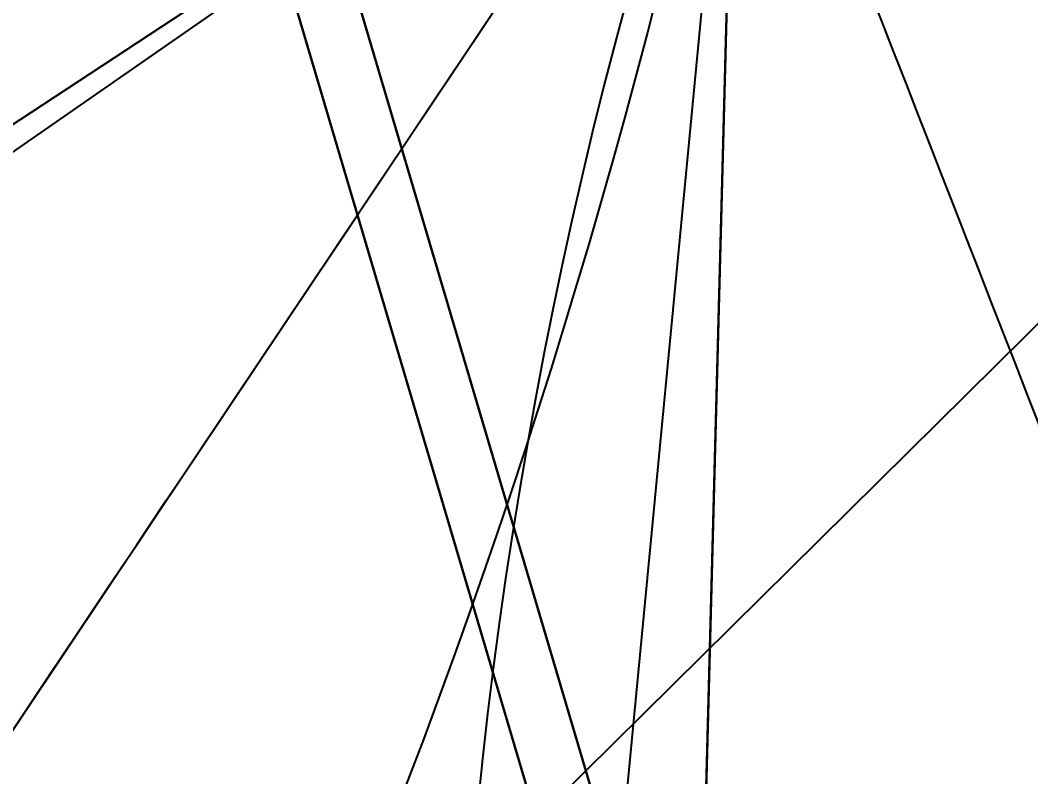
# Model space of a CAD drawing. Header units: inches. Extents: x 23 to 629, y -355 to 51.
# Drawn here: x 65.4119 to 65.5887, y 27.9252 to 28.0575 of the extents above; entities that cross this region are included whole.
import ezdxf

# ---------------------------------------------------------------- set-up
doc = ezdxf.new("R2010")
doc.units = ezdxf.units.IN
doc.header["$MEASUREMENT"] = 0
for name, color, linetype, true_color in [('tree', 1, 'Continuous', 0xff0000), ('tree-summer', 7, 'Continuous', 0x777799), ('TREES', 7, 'Continuous', 0x777799)]:
    doc.layers.add(name, color=color, linetype=linetype, true_color=true_color)
doc.dimstyles.get("Standard").update_dxf_attribs({"dimtxt": 0.18, "dimasz": 0.18, "dimexe": 0.18, "dimexo": 0.0625, "dimgap": 0.09, "dimtad": 0, "dimtih": 1, "dimtoh": 1, "dimdec": 4, "dimzin": 0, "dimdsep": 46, "dimtxsty": 'Standard', "dimcen": 0.09, "dimadec": 0, "dimazin": 0, "dimtfac": 1, "dimtdec": 4, "dimtofl": 0, "dimtmove": 0, "dimatfit": 3, "dimfxl": 1, "dimtolj": 1, "dimtzin": 0, "dimarcsym": 0})

# ---------------------------------------------------------------- blocks, each defined once
blk = doc.blocks.new('Component#46')
at = {"layer": 'tree'}
for p, q in [((9.4165, 9.3867, 12.5733), (5.8391, 7.0367, 12.9464)), ((9.4165, 9.3867, 18.9976), (8.4568, 8.7196, 19.6608)), ((9.4165, 9.3867, 20.9016), (9.219, 7.3251, 23.0397)), ((4.1829, 3.0176, 11.1182), (10.41, 9.1737, 10.0451))]:
    blk.add_line(p, q, dxfattribs=at)
blk.add_polyline3d([(7.0373, 5.8327, 7.6712), (7.3098, 6.2396, 7.4065), (7.593, 6.6627, 7.1816), (7.8853, 7.0994, 6.9978), (8.1848, 7.5468, 6.8564), (8.4896, 8.0021, 6.7583), (8.7978, 8.4625, 6.704), (9.1075, 8.925, 6.6939), (9.4165, 9.3867, 6.7282)], dxfattribs=at)
at = {"layer": 'tree', "extrusion": (0.830984, -0.556296, 1.19227e-14)}
blk.add_arc((12.379, 21.888, 2.6032), 6.3659, 201.07496, 275.94701, dxfattribs=at)
at = {"layer": 'tree'}
for centre, radius, start, end in [((11.5327, 3.698, 17.7246), 6.0695, 110.40538, 144.23939), ((15.1381, 7.3612, 15.1528), 6.0695, 160.50538, 194.33939), ((15.5081, 15.7315, 11.7174), 8.7956, 226.16678, 248.52226)]:
    blk.add_arc(centre, radius, start, end, dxfattribs=at)
at = {"layer": 'tree', "extrusion": (0, 0, -1)}
blk.add_arc((-0.7965, 11.1352, -11.3182), 8.7956, 191.46678, 213.82226, dxfattribs=at)
at = {"layer": 'tree', "extrusion": (-0.932331, -0.361461, -0.010201)}
blk.add_arc((-2.1982, 19.7183, -12.2531), 12.3287, 255.19735, 280.14285, dxfattribs=at)
at = {"layer": 'tree', "extrusion": (-0.586548, -0.809915, -2.23587e-15)}
blk.add_arc((0.2672, 21.5435, -13.1256), 5.8449, 288.48976, 328.47305, dxfattribs=at)
at = {"layer": 'tree-summer', "color": 76, "true_color": 0x427f00}
for centre, radius in [((9.4165, 9.3867, 12.8499), 8.991), ((9.4165, 9.3867, 8.8868), 8.7285), ((9.4165, 9.3867, 16.6589), 8.2401), ((9.4165, 9.3867, 6.8937), 6.6464), ((9.4165, 9.3867, 20.0424), 6.1299), ((9.4165, 9.3867, 21.4564), 4.6588), ((9.4165, 9.3867, 6.0865), 2.082)]:
    blk.add_circle(centre, radius, dxfattribs=at)
for start, end in [(88.4917, 304.4917), (304.4917, 88.4917)]:
    blk.add_arc((9.4165, 9.3867, 22.9727), 1.839, start, end, dxfattribs=at)
at = {"layer": 'tree-summer', "color": 108, "true_color": 0x00560c}
mesh = blk.add_polyface(dxfattribs=at)
corners = [(7.4541, 10.0819, 6.0865), (8.1489, 7.7351, 6.0865), (7.4202, 8.7956, 6.0865), (8.2375, 11.1027, 6.0865), (9.3617, 7.3054, 6.0865), (9.4713, 11.4679, 6.0865), (10.5955, 7.6707, 6.0865), (10.6842, 11.0382, 6.0865), (11.379, 8.6914, 6.0865), (11.4129, 9.9777, 6.0865)]
mesh.append_faces([[corners[k] for k in face] for face in [(0, 1, 2), (8, 7, 9)]], dxfattribs={"vtx0": -1, "color": 108})
mesh.append_faces([[corners[k] for k in face] for face in [(1, 3, 4), (4, 5, 6), (6, 7, 8)]], dxfattribs={"vtx0": -1, "vtx1": -1, "color": 108})
mesh.append_faces([[corners[k] for k in face] for face in [(1, 0, 3), (4, 3, 5), (6, 5, 7)]], dxfattribs={"vtx0": -1, "vtx2": -1, "color": 108})
mesh = blk.add_polyface(dxfattribs=at)
corners = [(8.2968, 7.9279, 22.9727), (7.6831, 10.0008, 22.9727), (7.6532, 8.8646, 22.9727), (8.3751, 10.9024, 22.9727), (9.3681, 7.5483, 22.9727), (9.4649, 11.225, 22.9727), (10.4579, 7.871, 22.9727), (10.5362, 10.8455, 22.9727), (11.1499, 8.7725, 22.9727), (11.1799, 9.9087, 22.9727)]
mesh.append_faces([[corners[k] for k in face] for face in [(0, 1, 2), (7, 8, 9)]], dxfattribs={"vtx0": -1, "color": 108})
mesh.append_faces([[corners[k] for k in face] for face in [(1, 0, 3), (3, 4, 5), (5, 6, 7)]], dxfattribs={"vtx0": -1, "vtx1": -1, "color": 108})
mesh.append_faces([[corners[k] for k in face] for face in [(3, 0, 4), (5, 4, 6), (7, 6, 8)]], dxfattribs={"vtx0": -1, "vtx2": -1, "color": 108})
blk = doc.blocks.new('*D18')
at = {"color": 0, "lineweight": -2}
for p, q in [((56.9431, 27.54036), (56.9431, 28.05496)), ((67.6931, 27.54036), (67.6931, 28.05496)), ((57.1231, 27.87496), (61.7631, 27.87496)), ((67.5131, 27.87496), (62.8731, 27.87496))]:
    blk.add_line(p, q, dxfattribs=at)
at = {"color": 0}
for points in [[(57.1231, 27.90496), (57.1231, 27.84496), (56.9431, 27.87496)], [(67.5131, 27.90496), (67.5131, 27.84496), (67.6931, 27.87496)]]:
    blk.add_solid(points, dxfattribs=at)
at = {"layer": 'Defpoints', "color": 0}
for p in [(67.6931, 27.87496), (56.9431, 27.47786), (67.6931, 27.47786)]:
    blk.add_point(p, dxfattribs=at)
at = {"color": 0, "insert": (62.3181, 27.87496), "char_height": 0.18, "attachment_point": 5}
blk.add_mtext('\\A1;10.7500', dxfattribs=at)

msp = doc.modelspace()

# ---------------------------------------------------------------- block references
at = {"layer": 'TREES', "linetype": 'Continuous', "lineweight": 0, "xscale": 0.142430043518516, "yscale": 0.142430043518516, "zscale": 0.1424300435185114}
msp.add_blockref('Component#46', (64.19597, 26.7855), dxfattribs=at)

# ---------------------------------------------------------------- dimensions: what is measured, and where the dimension line sits
dim = msp.add_linear_dim(base=(67.6931, 27.87496), p1=(56.9431, 27.47786), p2=(67.6931, 27.47786), dimstyle='Standard')
dim.commit()
dim.dimension.update_dxf_attribs({"geometry": '*D18', "text_midpoint": (62.3181, 27.87496)})

doc.saveas('drawing.dxf')
